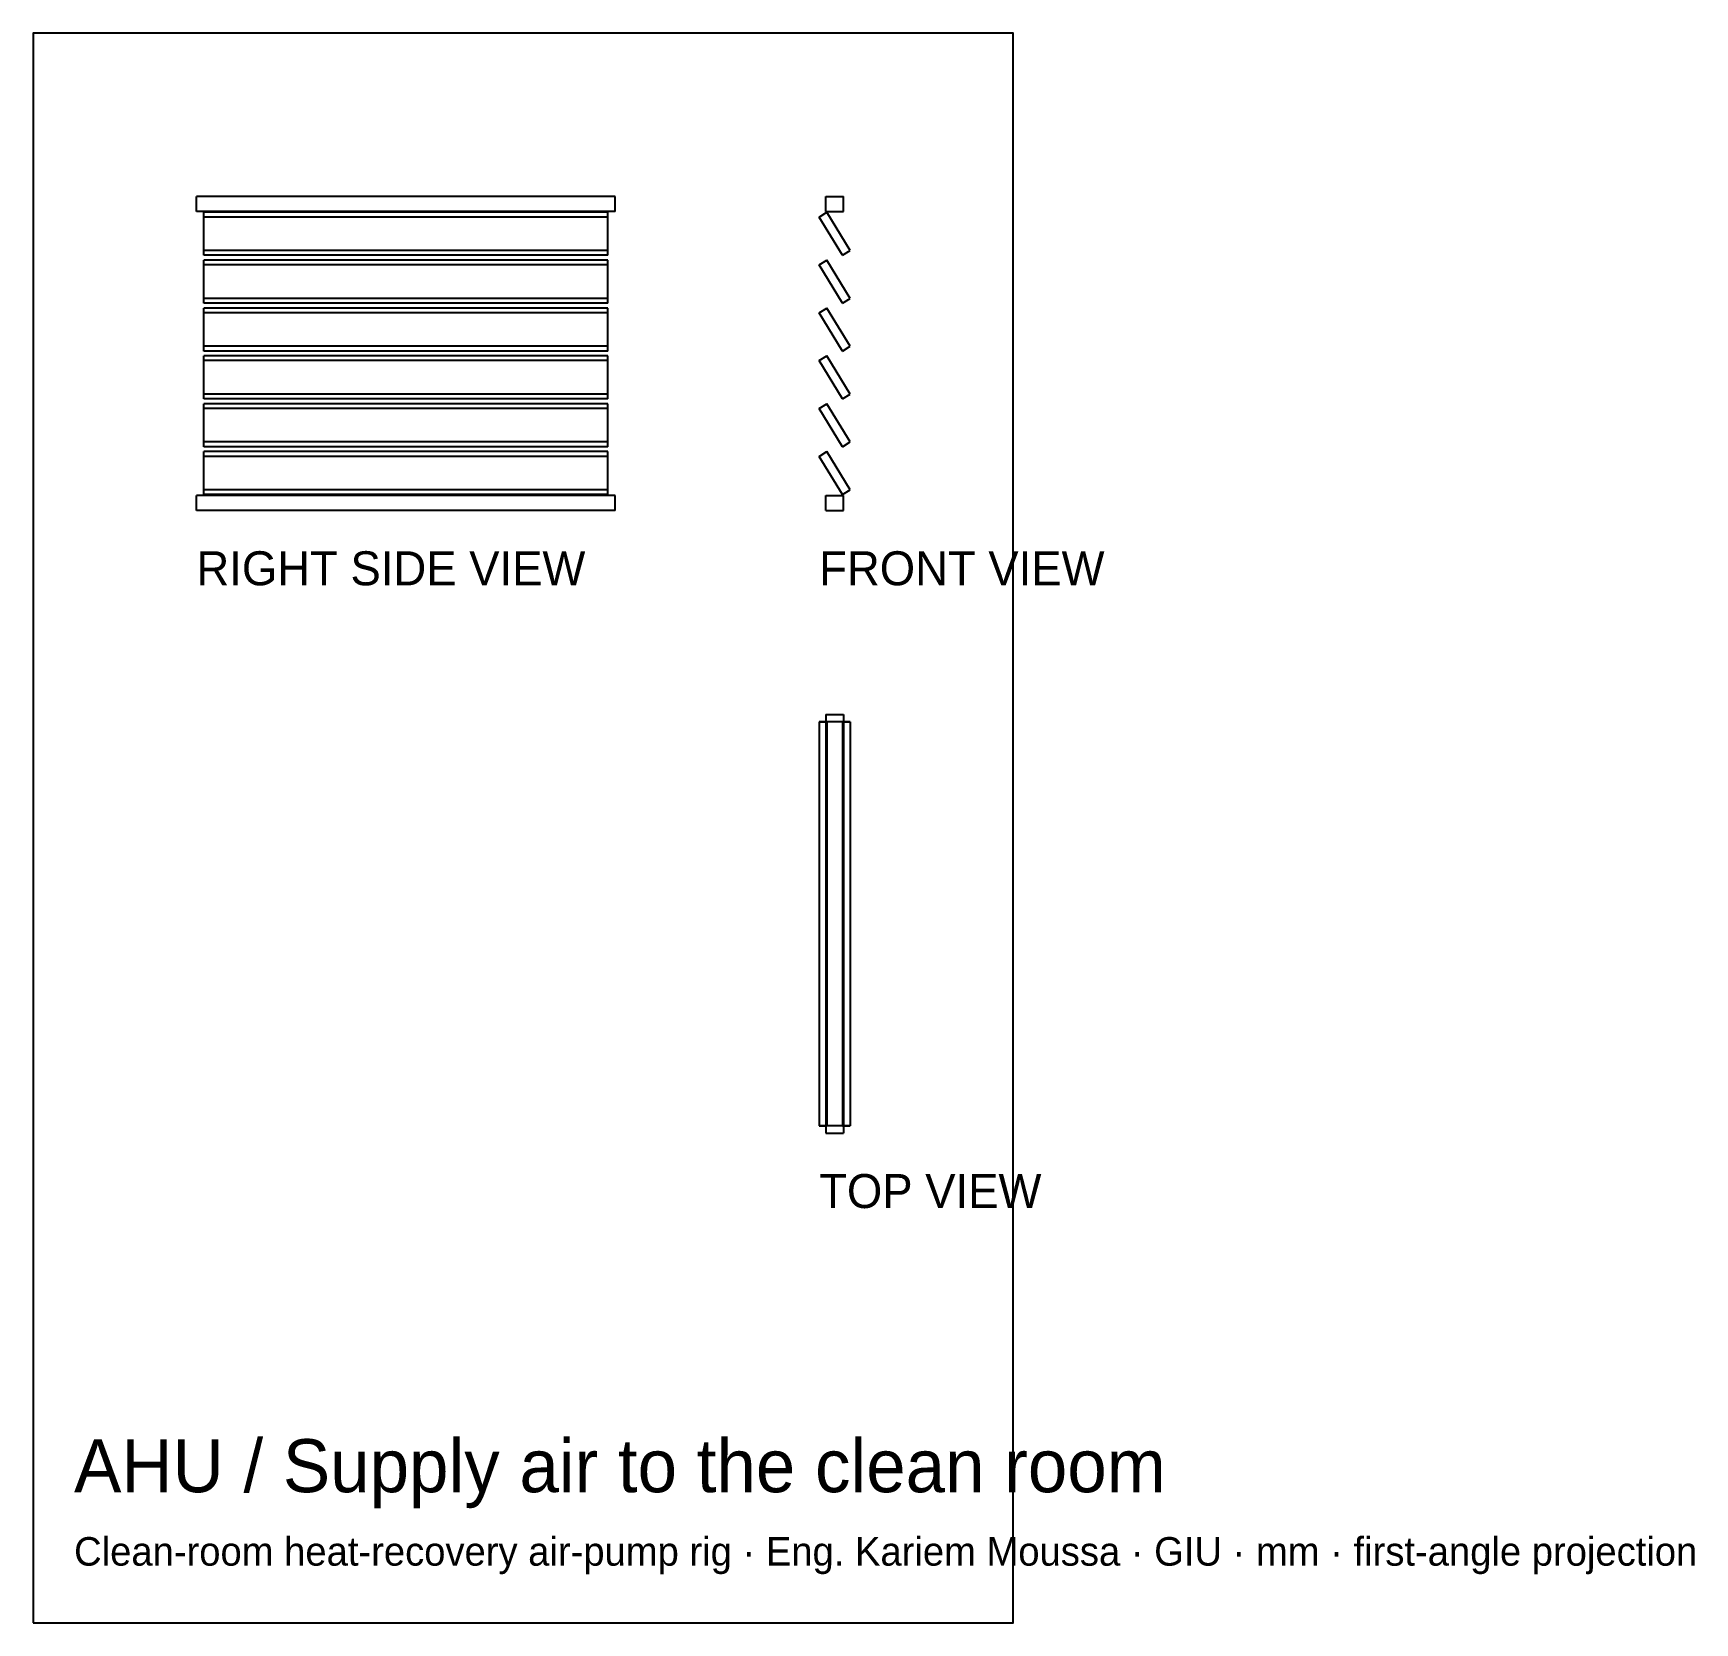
# Model space of a CAD drawing. Header units: millimetres. Extents: x -159 to -36, y -49 to 68.
import ezdxf

# ---------------------------------------------------------------- set-up
doc = ezdxf.new("R2010")
doc.units = ezdxf.units.MM
for name, color, linetype in [('BORDER', 7, 'Continuous'), ('HIDDEN', 8, 'Continuous'), ('TEXT', 5, 'Continuous'), ('VISIBLE', 7, 'Continuous')]:
    doc.layers.add(name, color=color, linetype=linetype)

msp = doc.modelspace()

# ---------------------------------------------------------------- linework, layer by layer
at = {"layer": 'BORDER'}
msp.add_lwpolyline([(-158.54, -49.27), (-86.46, -49.27), (-86.46, 67.63), (-158.54, 67.63)], close=True, dxfattribs=at)
at = {"layer": 'HIDDEN'}
for points in [[(-115.74, 55.63), (-146.54, 55.63)], [(-146.54, 54.53), (-146.54, 55.63)], [(-115.74, 54.53), (-115.74, 55.63)], [(-100.26, 55.63), (-98.94, 55.63)], [(-100.26, 54.53), (-100.26, 55.63)], [(-98.94, 54.53), (-98.94, 55.63)], [(-115.74, 54.53), (-146.54, 54.53)], [(-145.99, 54.11), (-145.99, 54.46)], [(-116.29, 54.11), (-145.99, 54.11)], [(-145.99, 51.3), (-145.99, 54.11)], [(-116.29, 54.11), (-116.29, 54.46)], [(-116.29, 51.3), (-116.29, 54.11)], [(-100.74, 54.11), (-100.18, 54.46)], [(-99.02, 51.3), (-100.74, 54.11)], [(-100.26, 54.53), (-98.94, 54.53)], [(-98.46, 51.65), (-100.18, 54.46)], [(-99.02, 51.3), (-98.46, 51.65)], [(-145.99, 50.59), (-145.99, 50.94)], [(-116.29, 50.59), (-145.99, 50.59)], [(-145.99, 47.78), (-145.99, 50.59)], [(-116.29, 50.59), (-116.29, 50.94)], [(-116.29, 47.78), (-116.29, 50.59)], [(-100.74, 50.59), (-100.18, 50.94)], [(-99.02, 47.78), (-100.74, 50.59)], [(-98.46, 48.13), (-100.18, 50.94)], [(-99.02, 47.78), (-98.46, 48.13)], [(-145.99, 47.07), (-145.99, 47.42)], [(-116.29, 47.07), (-145.99, 47.07)], [(-145.99, 44.26), (-145.99, 47.07)], [(-116.29, 47.07), (-116.29, 47.42)], [(-116.29, 44.26), (-116.29, 47.07)], [(-100.74, 47.07), (-100.18, 47.42)], [(-99.02, 44.26), (-100.74, 47.07)], [(-98.46, 44.61), (-100.18, 47.42)], [(-99.02, 44.26), (-98.46, 44.61)], [(-145.99, 43.55), (-145.99, 43.9)], [(-116.29, 43.55), (-145.99, 43.55)], [(-145.99, 40.74), (-145.99, 43.55)], [(-116.29, 43.55), (-116.29, 43.9)], [(-116.29, 40.74), (-116.29, 43.55)], [(-100.74, 43.55), (-100.18, 43.9)], [(-99.02, 40.74), (-100.74, 43.55)], [(-98.46, 41.09), (-100.18, 43.9)], [(-145.99, 40.03), (-145.99, 40.38)], [(-116.29, 40.03), (-116.29, 40.38)], [(-100.74, 40.03), (-100.18, 40.38)], [(-98.46, 37.57), (-100.18, 40.38)], [(-99.02, 40.74), (-98.46, 41.09)], [(-116.29, 40.03), (-145.99, 40.03)], [(-145.99, 37.22), (-145.99, 40.03)], [(-116.29, 37.22), (-116.29, 40.03)], [(-99.02, 37.22), (-100.74, 40.03)], [(-145.99, 36.51), (-145.99, 36.86)], [(-116.29, 36.51), (-116.29, 36.86)], [(-100.74, 36.51), (-100.18, 36.86)], [(-98.46, 34.05), (-100.18, 36.86)], [(-99.02, 37.22), (-98.46, 37.57)], [(-116.29, 36.51), (-145.99, 36.51)], [(-145.99, 33.7), (-145.99, 36.51)], [(-116.29, 33.7), (-116.29, 36.51)], [(-99.02, 33.7), (-100.74, 36.51)], [(-115.74, 33.63), (-146.54, 33.63)], [(-146.54, 32.53), (-146.54, 33.63)], [(-115.74, 32.53), (-115.74, 33.63)], [(-100.26, 33.63), (-98.94, 33.63)], [(-100.26, 32.53), (-100.26, 33.63)], [(-99.02, 33.7), (-98.46, 34.05)], [(-98.94, 32.53), (-98.94, 33.63)], [(-115.74, 32.53), (-146.54, 32.53)], [(-100.26, 32.53), (-98.94, 32.53)], [(-100.26, 17.53), (-98.94, 17.53)], [(-100.26, 17.53), (-100.26, -13.27)], [(-100.26, 17.53), (-98.94, 17.53)], [(-100.26, 17.53), (-98.94, 17.53)], [(-100.26, 17.53), (-100.26, -13.27)], [(-100.26, 17.53), (-100.26, -13.27)], [(-98.94, 17.53), (-98.94, -13.27)], [(-98.94, 17.53), (-98.94, -13.27)], [(-98.94, 17.53), (-98.94, -13.27)], [(-100.74, 16.98), (-100.18, 16.98)], [(-99.02, 16.98), (-100.74, 16.98)], [(-100.74, 16.98), (-100.74, -12.72)], [(-100.74, 16.98), (-100.18, 16.98)], [(-99.02, 16.98), (-100.74, 16.98)], [(-100.74, 16.98), (-100.74, -12.72)], [(-100.74, 16.98), (-100.18, 16.98)], [(-99.02, 16.98), (-100.74, 16.98)], [(-100.74, 16.98), (-100.74, -12.72)], [(-100.74, 16.98), (-100.18, 16.98)], [(-99.02, 16.98), (-100.74, 16.98)], [(-100.74, 16.98), (-100.74, -12.72)], [(-100.74, 16.98), (-100.18, 16.98)], [(-99.02, 16.98), (-100.74, 16.98)], [(-100.74, 16.98), (-100.74, -12.72)], [(-99.02, 16.98), (-100.74, 16.98)], [(-100.26, 16.98), (-100.18, 16.98)], [(-98.46, 16.98), (-100.18, 16.98)], [(-100.18, 16.98), (-100.18, -12.72)], [(-98.46, 16.98), (-100.18, 16.98)], [(-100.18, 16.98), (-100.18, -12.72)], [(-98.46, 16.98), (-100.18, 16.98)], [(-100.18, 16.98), (-100.18, -12.72)], [(-98.46, 16.98), (-100.18, 16.98)], [(-100.18, 16.98), (-100.18, -12.72)], [(-98.46, 16.98), (-100.18, 16.98)], [(-100.18, 16.98), (-100.18, -12.72)], [(-98.94, 16.98), (-100.18, 16.98)], [(-100.18, 16.98), (-100.18, -12.72)], [(-99.02, 16.98), (-98.46, 16.98)], [(-99.02, 16.98), (-99.02, -12.72)], [(-99.02, 16.98), (-98.46, 16.98)], [(-99.02, 16.98), (-99.02, -12.72)], [(-99.02, 16.98), (-98.46, 16.98)], [(-99.02, 16.98), (-99.02, -12.72)], [(-99.02, 16.98), (-98.46, 16.98)], [(-99.02, 16.98), (-99.02, -12.72)], [(-99.02, 16.98), (-98.46, 16.98)], [(-99.02, 16.98), (-99.02, -12.72)], [(-99.02, 16.98), (-98.46, 16.98)], [(-99.02, 16.98), (-99.02, -12.72)], [(-98.46, 16.98), (-98.46, -12.72)], [(-98.46, 16.98), (-98.46, -12.72)], [(-98.46, 16.98), (-98.46, -12.72)], [(-98.46, 16.98), (-98.46, -12.72)], [(-98.46, 16.98), (-98.46, -12.72)], [(-100.74, -12.72), (-100.18, -12.72)], [(-99.02, -12.72), (-100.74, -12.72)], [(-100.74, -12.72), (-100.18, -12.72)], [(-99.02, -12.72), (-100.74, -12.72)], [(-100.74, -12.72), (-100.18, -12.72)], [(-99.02, -12.72), (-100.74, -12.72)], [(-100.74, -12.72), (-100.18, -12.72)], [(-99.02, -12.72), (-100.74, -12.72)], [(-100.74, -12.72), (-100.18, -12.72)], [(-99.02, -12.72), (-100.74, -12.72)], [(-99.02, -12.72), (-100.74, -12.72)], [(-100.26, -12.72), (-100.18, -12.72)], [(-100.26, -13.27), (-98.94, -13.27)], [(-100.26, -13.27), (-98.94, -13.27)], [(-100.26, -13.27), (-98.94, -13.27)], [(-98.46, -12.72), (-100.18, -12.72)], [(-98.46, -12.72), (-100.18, -12.72)], [(-98.46, -12.72), (-100.18, -12.72)], [(-98.46, -12.72), (-100.18, -12.72)], [(-98.46, -12.72), (-100.18, -12.72)], [(-98.94, -12.72), (-100.18, -12.72)], [(-99.02, -12.72), (-98.46, -12.72)], [(-99.02, -12.72), (-98.46, -12.72)], [(-99.02, -12.72), (-98.46, -12.72)], [(-99.02, -12.72), (-98.46, -12.72)], [(-99.02, -12.72), (-98.46, -12.72)], [(-99.02, -12.72), (-98.46, -12.72)]]:
    msp.add_lwpolyline(points, dxfattribs=at)
at = {"layer": 'VISIBLE'}
for points in [[(-115.74, 55.63), (-146.54, 55.63)], [(-146.54, 54.53), (-146.54, 55.63)], [(-115.74, 54.53), (-115.74, 55.63)], [(-100.26, 55.63), (-98.94, 55.63)], [(-100.26, 54.53), (-100.26, 55.63)], [(-98.94, 54.53), (-98.94, 55.63)], [(-115.74, 54.53), (-146.54, 54.53)], [(-116.29, 54.46), (-145.99, 54.46)], [(-145.99, 51.65), (-145.99, 54.46)], [(-116.29, 51.65), (-116.29, 54.46)], [(-100.74, 54.11), (-100.18, 54.46)], [(-99.02, 51.3), (-100.74, 54.11)], [(-100.26, 54.53), (-98.94, 54.53)], [(-98.46, 51.65), (-100.18, 54.46)], [(-145.99, 51.3), (-145.99, 51.65)], [(-116.29, 51.65), (-145.99, 51.65)], [(-116.29, 51.3), (-116.29, 51.65)], [(-99.02, 51.3), (-98.46, 51.65)], [(-116.29, 51.3), (-145.99, 51.3)], [(-116.29, 50.94), (-145.99, 50.94)], [(-145.99, 48.13), (-145.99, 50.94)], [(-116.29, 48.13), (-116.29, 50.94)], [(-100.74, 50.59), (-100.18, 50.94)], [(-99.02, 47.78), (-100.74, 50.59)], [(-98.46, 48.13), (-100.18, 50.94)], [(-145.99, 47.78), (-145.99, 48.13)], [(-116.29, 48.13), (-145.99, 48.13)], [(-116.29, 47.78), (-145.99, 47.78)], [(-116.29, 47.78), (-116.29, 48.13)], [(-99.02, 47.78), (-98.46, 48.13)], [(-116.29, 47.42), (-145.99, 47.42)], [(-145.99, 44.61), (-145.99, 47.42)], [(-116.29, 44.61), (-116.29, 47.42)], [(-100.74, 47.07), (-100.18, 47.42)], [(-99.02, 44.26), (-100.74, 47.07)], [(-98.46, 44.61), (-100.18, 47.42)], [(-145.99, 44.26), (-145.99, 44.61)], [(-116.29, 44.61), (-145.99, 44.61)], [(-116.29, 44.26), (-145.99, 44.26)], [(-116.29, 44.26), (-116.29, 44.61)], [(-99.02, 44.26), (-98.46, 44.61)], [(-116.29, 43.9), (-145.99, 43.9)], [(-145.99, 41.09), (-145.99, 43.9)], [(-116.29, 41.09), (-116.29, 43.9)], [(-100.74, 43.55), (-100.18, 43.9)], [(-99.02, 40.74), (-100.74, 43.55)], [(-98.46, 41.09), (-100.18, 43.9)], [(-145.99, 40.74), (-145.99, 41.09)], [(-116.29, 41.09), (-145.99, 41.09)], [(-116.29, 40.74), (-145.99, 40.74)], [(-116.29, 40.38), (-145.99, 40.38)], [(-145.99, 37.57), (-145.99, 40.38)], [(-116.29, 40.74), (-116.29, 41.09)], [(-116.29, 37.57), (-116.29, 40.38)], [(-100.74, 40.03), (-100.18, 40.38)], [(-98.46, 37.57), (-100.18, 40.38)], [(-99.02, 40.74), (-98.46, 41.09)], [(-99.02, 37.22), (-100.74, 40.03)], [(-145.99, 37.22), (-145.99, 37.57)], [(-116.29, 37.57), (-145.99, 37.57)], [(-116.29, 37.22), (-145.99, 37.22)], [(-116.29, 36.86), (-145.99, 36.86)], [(-145.99, 34.05), (-145.99, 36.86)], [(-116.29, 37.22), (-116.29, 37.57)], [(-116.29, 34.05), (-116.29, 36.86)], [(-100.74, 36.51), (-100.18, 36.86)], [(-98.46, 34.05), (-100.18, 36.86)], [(-99.02, 37.22), (-98.46, 37.57)], [(-99.02, 33.7), (-100.74, 36.51)], [(-115.74, 33.63), (-146.54, 33.63)], [(-146.54, 32.53), (-146.54, 33.63)], [(-145.99, 33.7), (-145.99, 34.05)], [(-116.29, 34.05), (-145.99, 34.05)], [(-116.29, 33.7), (-145.99, 33.7)], [(-116.29, 33.7), (-116.29, 34.05)], [(-115.74, 32.53), (-115.74, 33.63)], [(-100.26, 33.63), (-98.94, 33.63)], [(-100.26, 32.53), (-100.26, 33.63)], [(-99.02, 33.7), (-98.46, 34.05)], [(-98.94, 32.53), (-98.94, 33.63)], [(-115.74, 32.53), (-146.54, 32.53)], [(-100.26, 32.53), (-98.94, 32.53)], [(-100.26, 17.53), (-98.94, 17.53)], [(-100.26, 17.53), (-100.26, -13.27)], [(-98.94, 17.53), (-98.94, -13.27)], [(-100.74, 16.98), (-100.26, 16.98)], [(-100.74, 16.98), (-100.74, -12.72)], [(-98.46, 16.98), (-98.94, 16.98)], [(-98.46, 16.98), (-98.46, -12.72)], [(-100.74, -12.72), (-100.26, -12.72)], [(-100.26, -13.27), (-98.94, -13.27)], [(-98.46, -12.72), (-98.94, -12.72)]]:
    msp.add_lwpolyline(points, dxfattribs=at)

# ---------------------------------------------------------------- texts
at = {"layer": 'TEXT'}
for s, height, p in [('RIGHT SIDE VIEW', 2.5, (-146.54, 27.03)), ('FRONT VIEW', 2.5, (-100.74, 27.03)), ('TOP VIEW', 2.5, (-100.74, -18.77)), ('AHU / Supply air to the clean room', 3.9, (-155.54, -39.67)), ('Clean-room heat-recovery air-pump rig · Eng. Kariem Moussa · GIU · mm · first-angle projection', 2.1, (-155.54, -45.07))]:
    msp.add_text(s, height=height, dxfattribs=at).set_placement(p)

doc.saveas('drawing.dxf')
